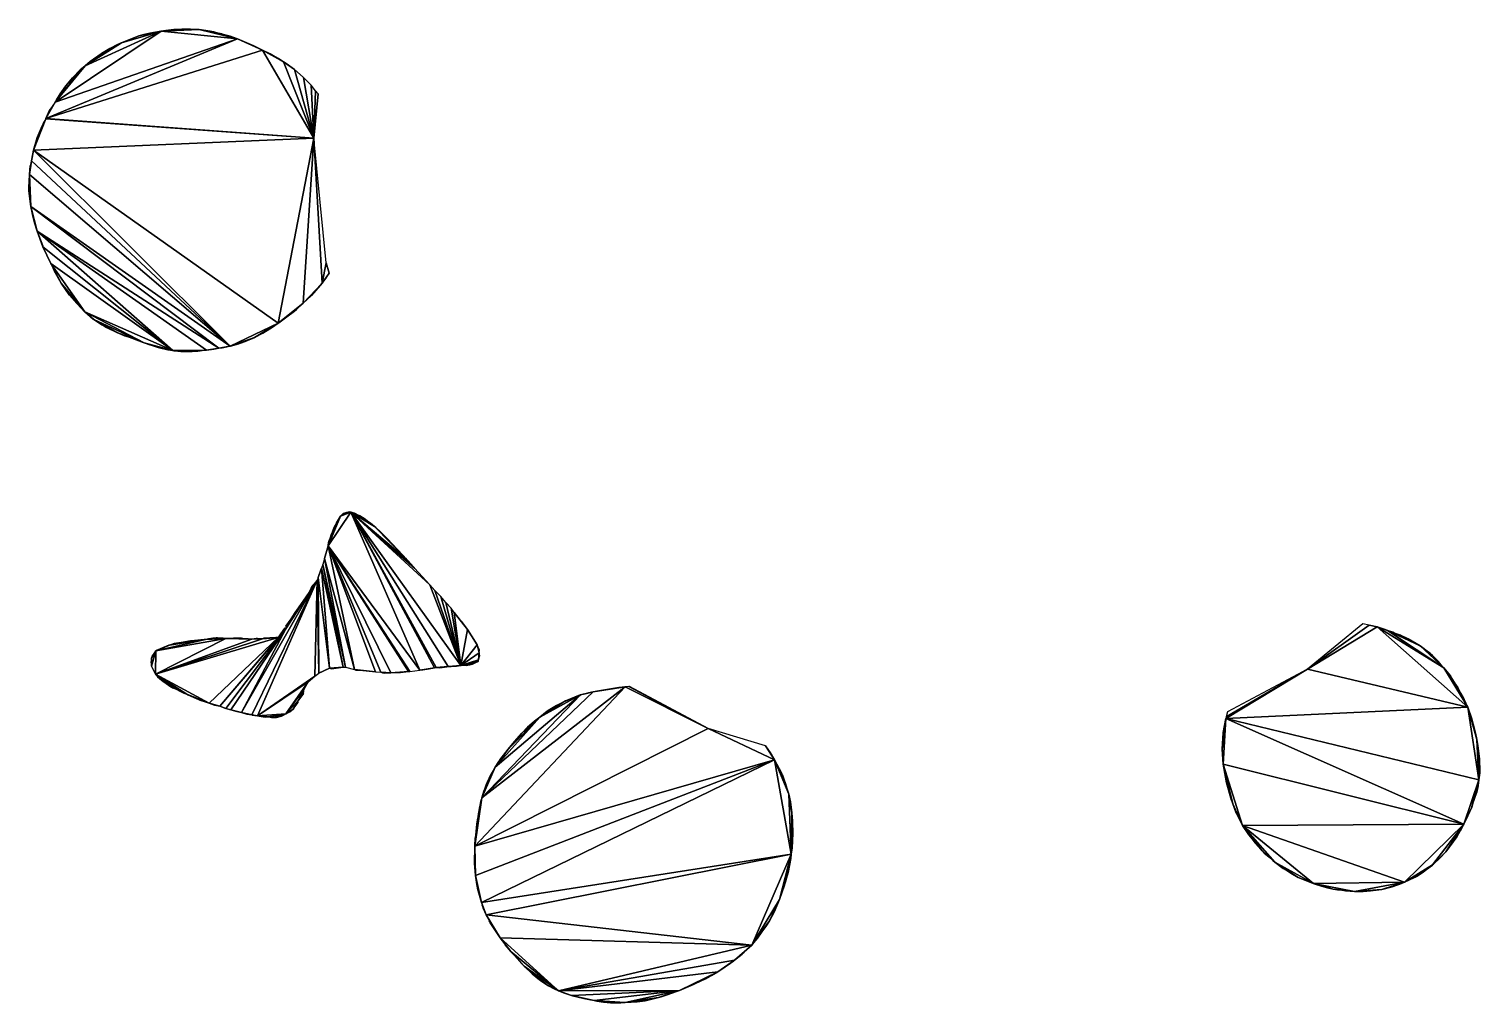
# Model space of a CAD drawing. Extents: x -90 to 51, y -84 to 83.
# Drawn here: x -89.7 to 51.2, y -83.9 to 10.6 of the extents above; entities that cross this region are included whole.
import ezdxf

# ---------------------------------------------------------------- set-up
doc = ezdxf.new("R2010")
doc.units = 0

msp = doc.modelspace()

# ---------------------------------------------------------------- linework, layer by layer
for points in [[(-76.83, 10.37, 114), (-84.19, 7.02, 114), (-87.13, 3.51, 114)], [(-69.41, 9.65, 114), (-76.83, 10.37, 114), (-87.13, 3.51, 114)], [(-76.83, 10.37, 114), (-80.69, 9.25, 114), (-84.19, 7.02, 114)], [(-76.83, 10.37, 114), (-79.01, 9.92, 114), (-80.69, 9.25, 114)], [(-79.01, 9.92, 114), (-79.49, 9.75, 114), (-80.69, 9.25, 114)], [(-79.01, 9.92, 114), (-79.48, 9.75, 114), (-79.49, 9.75, 114)], [(-76.83, 10.37, 114), (-77.94, 10.18, 114), (-79.01, 9.92, 114)], [(-77.94, 10.18, 114), (-78.51, 10.05, 114), (-79.01, 9.92, 114)], [(-76.83, 10.37, 114), (-77.67, 10.24, 114), (-77.94, 10.18, 114)], [(-74.78, 10.58, 114), (-75.6, 10.54, 114), (-76.83, 10.37, 114)], [(-73.14, 10.54, 114), (-74.78, 10.58, 114), (-76.83, 10.37, 114)], [(-75.6, 10.54, 114), (-76.38, 10.45, 114), (-76.83, 10.37, 114)], [(-69.41, 9.65, 114), (-73.14, 10.54, 114), (-76.83, 10.37, 114)], [(-74.78, 10.58, 114), (-74.82, 10.58, 114), (-75.6, 10.54, 114)], [(-73.97, 10.59, 114), (-74.04, 10.59, 114), (-74.78, 10.58, 114)], [(-73.14, 10.54, 114), (-73.97, 10.59, 114), (-74.78, 10.58, 114)], [(-73.14, 10.54, 114), (-73.22, 10.54, 114), (-73.97, 10.59, 114)], [(-72.07, 10.37, 114), (-72.48, 10.45, 114), (-73.14, 10.54, 114)], [(-71.29, 10.2, 114), (-72.07, 10.37, 114), (-73.14, 10.54, 114)], [(-69.41, 9.65, 114), (-71.29, 10.2, 114), (-73.14, 10.54, 114)], [(-71.29, 10.2, 114), (-71.7, 10.31, 114), (-72.07, 10.37, 114)], [(-70.89, 10.11, 114), (-70.92, 10.12, 114), (-71.29, 10.2, 114)], [(-69.41, 9.65, 114), (-70.89, 10.11, 114), (-71.29, 10.2, 114)], [(-69.41, 9.65, 114), (-70.14, 9.91, 114), (-70.89, 10.11, 114)], [(-88.03, 1.9, 114), (-66.98, 8.53, 114), (-69.41, 9.65, 114)], [(-87.13, 3.51, 114), (-88.03, 1.9, 114), (-69.41, 9.65, 114)], [(-88.03, 1.9, 114), (-62, 0, 114), (-66.98, 8.53, 114)], [(-80.69, 9.25, 114), (-82.64, 8.19, 114), (-84.19, 7.02, 114)], [(-80.69, 9.25, 114), (-81.81, 8.69, 114), (-82.64, 8.19, 114)], [(-81.81, 8.69, 114), (-82.61, 8.21, 114), (-82.64, 8.19, 114)], [(-80.69, 9.25, 114), (-81, 9.12, 114), (-81.81, 8.69, 114)], [(-79.49, 9.75, 114), (-80.28, 9.43, 114), (-80.69, 9.25, 114)], [(-68.95, 9.44, 114), (-69.34, 9.62, 114), (-69.41, 9.65, 114)], [(-66.98, 8.53, 114), (-68.95, 9.44, 114), (-69.41, 9.65, 114)], [(-66.98, 8.53, 114), (-67.83, 8.96, 114), (-68.95, 9.44, 114)], [(-66.98, 8.53, 114), (-67.02, 8.55, 114), (-67.83, 8.96, 114)], [(-64.96, 7.41, 114), (-66.25, 8.18, 114), (-66.98, 8.53, 114)], [(-62, 0, 114), (-64.96, 7.41, 114), (-66.98, 8.53, 114)], [(-82.64, 8.19, 114), (-83.71, 7.43, 114), (-84.19, 7.02, 114)], [(-83.71, 7.43, 114), (-83.75, 7.4, 114), (-84.19, 7.02, 114)], [(-82.64, 8.19, 114), (-82.66, 8.18, 114), (-83.71, 7.43, 114)], [(-64.96, 7.41, 114), (-65.45, 7.72, 114), (-66.25, 8.18, 114)], [(-63.87, 6.65, 114), (-64.7, 7.24, 114), (-64.96, 7.41, 114)], [(-62, 0, 114), (-63.87, 6.65, 114), (-64.96, 7.41, 114)], [(-84.19, 7.02, 114), (-86.99, 3.73, 114), (-87.13, 3.51, 114)], [(-84.19, 7.02, 114), (-86.09, 5.07, 114), (-86.99, 3.73, 114)], [(-84.19, 7.02, 114), (-85.44, 5.85, 114), (-86.09, 5.07, 114)], [(-85.44, 5.85, 114), (-86.05, 5.11, 114), (-86.09, 5.07, 114)], [(-84.19, 7.02, 114), (-84.68, 6.63, 114), (-85.44, 5.85, 114)], [(-63, 5.88, 114), (-63.04, 5.92, 114), (-63.87, 6.65, 114)], [(-62, 0, 114), (-63, 5.88, 114), (-63.87, 6.65, 114)], [(-62, 0, 114), (-62.28, 5.13, 114), (-63, 5.88, 114)], [(-86.09, 5.07, 114), (-86.63, 4.32, 114), (-86.99, 3.73, 114)], [(-86.63, 4.32, 114), (-86.65, 4.29, 114), (-86.99, 3.73, 114)], [(-86.09, 5.07, 114), (-86.44, 4.58, 114), (-86.63, 4.32, 114)], [(-62, 0, 114), (-61.86, 4.61, 114), (-62.28, 5.13, 114)], [(-62, 0, 114), (-61.59, 4.32, 114), (-61.86, 4.61, 114)], [(-62, 0, 114), (-61.58, 4.3, 114), (-61.59, 4.32, 114)], [(-87.13, 3.51, 114), (-87.58, 2.84, 114), (-88.03, 1.9, 114)], [(-87.58, 2.84, 114), (-87.62, 2.77, 114), (-88.03, 1.9, 114)], [(-88.04, 1.89, 114), (-88.17, 1.63, 114), (-89.22, -1.17, 114)], [(-88.04, 1.89, 114), (-89.22, -1.17, 114), (-62, 0, 114)], [(-88.17, 1.63, 114), (-88.86, 0.05, 114), (-89.22, -1.17, 114)], [(-88.17, 1.63, 114), (-88.39, 1.2, 114), (-88.86, 0.05, 114)], [(-88.03, 1.9, 114), (-88.04, 1.89, 114), (-62, 0, 114)], [(-87.62, 2.77, 114), (-87.65, 2.73, 114), (-88.03, 1.9, 114)], [(-87.65, 2.73, 114), (-87.89, 2.21, 114), (-88.03, 1.9, 114)], [(-88.86, 0.05, 114), (-88.88, -0.02, 114), (-89.22, -1.17, 114)], [(-89.22, -1.17, 114), (-65.48, -17.97, 114), (-62, 0, 114)], [(-88.86, 0.05, 114), (-88.87, 0.02, 114), (-88.88, -0.02, 114)], [(-88.39, 1.2, 114), (-88.4, 1.17, 114), (-88.86, 0.05, 114)], [(-65.48, -17.97, 114), (-63.03, -16.01, 114), (-62, 0, 114)], [(-63.03, -16.01, 114), (-61.19, -14.06, 114), (-62, 0, 114)], [(-61.19, -14.06, 114), (-60.81, -12.1, 114), (-62, 0, 114)], [(-89.22, -1.17, 114), (-89.23, -1.21, 114), (-89.43, -2.2, 114)], [(-89.22, -1.17, 114), (-89.43, -2.2, 114), (-70.14, -20.19, 114)], [(-89.23, -1.21, 114), (-89.39, -1.95, 114), (-89.43, -2.2, 114)], [(-88.88, -0.02, 114), (-89.21, -1.14, 114), (-89.22, -1.17, 114)], [(-89.22, -1.17, 114), (-70.14, -20.19, 114), (-65.48, -17.97, 114)], [(-89.43, -2.2, 114), (-89.53, -2.7, 114), (-89.62, -3.54, 114)], [(-89.43, -2.2, 114), (-89.62, -3.54, 114), (-70.14, -20.19, 114)], [(-89.53, -2.7, 114), (-89.58, -3.18, 114), (-89.62, -3.54, 114)], [(-89.62, -3.54, 114), (-89.64, -3.87, 114), (-89.66, -5.06, 114)], [(-89.62, -3.54, 114), (-89.66, -5.06, 114), (-89.49, -6.62, 114)], [(-89.64, -3.87, 114), (-89.66, -4.3, 114), (-89.66, -5.06, 114)], [(-89.58, -3.18, 114), (-89.62, -3.52, 114), (-89.62, -3.54, 114)], [(-89.62, -3.54, 114), (-89.49, -6.62, 114), (-70.14, -20.19, 114)], [(-89.66, -5.06, 114), (-89.66, -5.07, 114), (-89.66, -5.11, 114)], [(-89.66, -5.06, 114), (-89.66, -5.11, 114), (-89.49, -6.62, 114)], [(-89.66, -5.11, 114), (-89.58, -5.86, 114), (-89.49, -6.62, 114)], [(-89.58, -5.86, 114), (-89.5, -6.6, 114), (-89.49, -6.62, 114)], [(-89.49, -6.62, 114), (-89.49, -6.64, 114), (-89.33, -7.42, 114)], [(-89.49, -6.62, 114), (-89.33, -7.42, 114), (-88.86, -9.01, 114)], [(-89.49, -6.62, 114), (-88.86, -9.01, 114), (-71.22, -20.38, 114)], [(-89.49, -6.62, 114), (-71.22, -20.38, 114), (-70.14, -20.19, 114)], [(-89.49, -6.64, 114), (-89.49, -6.66, 114), (-89.33, -7.42, 114)], [(-89.33, -7.42, 114), (-89.15, -8.18, 114), (-89.14, -8.2, 114)], [(-89.33, -7.42, 114), (-89.14, -8.2, 114), (-88.86, -9.01, 114)], [(-89.14, -8.2, 114), (-89.13, -8.23, 114), (-88.86, -9.01, 114)], [(-89.13, -8.23, 114), (-88.88, -8.98, 114), (-88.86, -9.01, 114)], [(-88.86, -9.01, 114), (-88.33, -10.45, 114), (-88.3, -10.54, 114)], [(-88.86, -9.01, 114), (-88.3, -10.54, 114), (-75.68, -20.62, 114)], [(-88.86, -9.01, 114), (-75.68, -20.62, 114), (-72.44, -20.56, 114)], [(-88.86, -9.01, 114), (-72.44, -20.56, 114), (-71.22, -20.38, 114)], [(-88.33, -10.45, 114), (-88.31, -10.5, 114), (-88.3, -10.54, 114)], [(-88.3, -10.54, 114), (-88.29, -10.56, 114), (-88.27, -10.6, 114)], [(-88.3, -10.54, 114), (-88.27, -10.6, 114), (-87.55, -12.17, 114)], [(-88.3, -10.54, 114), (-87.55, -12.17, 114), (-75.68, -20.62, 114)], [(-88.27, -10.6, 114), (-87.61, -12.04, 114), (-87.55, -12.17, 114)], [(-87.61, -12.04, 114), (-87.57, -12.14, 114), (-87.55, -12.17, 114)], [(-87.55, -12.17, 114), (-87.31, -12.65, 114), (-86.52, -14.07, 114)], [(-87.55, -12.17, 114), (-86.52, -14.07, 114), (-84.24, -16.87, 114)], [(-87.55, -12.17, 114), (-84.24, -16.87, 114), (-75.68, -20.62, 114)], [(-87.31, -12.65, 114), (-87.2, -12.88, 114), (-86.52, -14.07, 114)], [(-61.19, -14.06, 114), (-60.53, -13.11, 114), (-60.81, -12.1, 114)], [(-60.53, -13.11, 114), (-60.51, -13.08, 114), (-60.81, -12.1, 114)], [(-87.2, -12.88, 114), (-86.72, -13.73, 114), (-86.52, -14.07, 114)], [(-86.52, -14.07, 114), (-86.3, -14.44, 114), (-85.76, -15.19, 114)], [(-86.52, -14.07, 114), (-85.76, -15.19, 114), (-85.73, -15.24, 114)], [(-86.52, -14.07, 114), (-85.73, -15.24, 114), (-84.24, -16.87, 114)], [(-63.03, -16.01, 114), (-62.22, -15.26, 114), (-61.19, -14.06, 114)], [(-62.22, -15.26, 114), (-61.48, -14.46, 114), (-61.19, -14.06, 114)], [(-61.19, -14.06, 114), (-60.82, -13.58, 114), (-60.53, -13.11, 114)], [(-85.76, -15.19, 114), (-85.74, -15.22, 114), (-85.73, -15.24, 114)], [(-85.73, -15.24, 114), (-85.02, -16.04, 114), (-84.99, -16.08, 114)], [(-85.73, -15.24, 114), (-84.99, -16.08, 114), (-84.24, -16.87, 114)], [(-63.03, -16.01, 114), (-62.25, -15.3, 114), (-62.22, -15.26, 114)], [(-84.99, -16.08, 114), (-84.27, -16.84, 114), (-84.24, -16.87, 114)], [(-84.24, -16.87, 114), (-83.42, -17.56, 114), (-83.41, -17.58, 114)], [(-84.24, -16.87, 114), (-83.41, -17.58, 114), (-83.37, -17.6, 114)], [(-84.24, -16.87, 114), (-83.37, -17.6, 114), (-78.49, -19.85, 114)], [(-84.24, -16.87, 114), (-78.49, -19.85, 114), (-75.68, -20.62, 114)], [(-65.48, -17.97, 114), (-64.64, -17.35, 114), (-63.03, -16.01, 114)], [(-64.64, -17.35, 114), (-63.7, -16.62, 114), (-63.03, -16.01, 114)], [(-64.64, -17.35, 114), (-63.89, -16.78, 114), (-63.7, -16.62, 114)], [(-63.7, -16.62, 114), (-63.06, -16.04, 114), (-63.03, -16.01, 114)], [(-83.41, -17.58, 114), (-83.37, -17.6, 114), (-83.37, -17.6, 114)], [(-83.37, -17.6, 114), (-82.59, -18.1, 114), (-82.13, -18.36, 114)], [(-83.37, -17.6, 114), (-82.13, -18.36, 114), (-81.04, -18.9, 114)], [(-83.37, -17.6, 114), (-81.04, -18.9, 114), (-78.49, -19.85, 114)], [(-70.14, -20.19, 114), (-67.76, -19.35, 114), (-65.48, -17.97, 114)], [(-67.76, -19.35, 114), (-66.97, -18.91, 114), (-65.48, -17.97, 114)], [(-66.97, -18.91, 114), (-66.13, -18.41, 114), (-65.48, -17.97, 114)], [(-65.48, -17.97, 114), (-65.42, -17.92, 114), (-64.64, -17.35, 114)], [(-65.48, -17.97, 114), (-65.45, -17.95, 114), (-65.42, -17.92, 114)], [(-65.42, -17.92, 114), (-64.68, -17.38, 114), (-64.64, -17.35, 114)], [(-82.13, -18.36, 114), (-81.13, -18.85, 114), (-81.13, -18.86, 114)], [(-82.13, -18.36, 114), (-81.13, -18.86, 114), (-81.04, -18.9, 114)], [(-81.13, -18.86, 114), (-81.08, -18.88, 114), (-81.04, -18.9, 114)], [(-81.08, -18.88, 114), (-81.07, -18.88, 114), (-81.06, -18.89, 114)], [(-81.08, -18.88, 114), (-81.06, -18.89, 114), (-81.04, -18.9, 114)], [(-81.04, -18.9, 114), (-80.38, -19.18, 114), (-79.81, -19.36, 114)], [(-81.04, -18.9, 114), (-79.81, -19.36, 114), (-78.57, -19.82, 114)], [(-81.04, -18.9, 114), (-78.57, -19.82, 114), (-78.53, -19.83, 114)], [(-81.04, -18.9, 114), (-78.53, -19.83, 114), (-78.49, -19.85, 114)], [(-70.14, -20.19, 114), (-68.54, -19.68, 114), (-67.76, -19.35, 114)], [(-70.14, -20.19, 114), (-69.14, -19.89, 114), (-68.54, -19.68, 114)], [(-69.14, -19.89, 114), (-68.58, -19.69, 114), (-68.54, -19.68, 114)], [(-68.54, -19.68, 114), (-67.8, -19.37, 114), (-67.76, -19.35, 114)], [(-67.76, -19.35, 114), (-67.02, -18.94, 114), (-66.97, -18.91, 114)], [(-78.53, -19.83, 114), (-78.52, -19.84, 114), (-78.49, -19.85, 114)], [(-78.49, -19.85, 114), (-77.94, -20.05, 114), (-77.91, -20.07, 114)], [(-78.49, -19.85, 114), (-77.91, -20.07, 114), (-77.13, -20.3, 114)], [(-78.49, -19.85, 114), (-77.13, -20.3, 114), (-75.68, -20.62, 114)], [(-77.91, -20.07, 114), (-77.42, -20.21, 114), (-77.16, -20.29, 114)], [(-77.91, -20.07, 114), (-77.16, -20.29, 114), (-77.13, -20.3, 114)], [(-77.13, -20.3, 114), (-76.38, -20.49, 114), (-76.17, -20.53, 114)], [(-77.13, -20.3, 114), (-76.17, -20.53, 114), (-75.68, -20.62, 114)], [(-75.68, -20.62, 114), (-72.61, -20.59, 114), (-72.44, -20.56, 114)], [(-75.68, -20.62, 114), (-73.4, -20.67, 114), (-72.61, -20.59, 114)], [(-75.68, -20.62, 114), (-75.6, -20.64, 114), (-75.2, -20.68, 114)], [(-75.68, -20.62, 114), (-75.2, -20.68, 114), (-74.82, -20.72, 114)], [(-75.68, -20.62, 114), (-74.82, -20.72, 114), (-73.94, -20.7, 114)], [(-75.68, -20.62, 114), (-73.94, -20.7, 114), (-73.4, -20.67, 114)], [(-75.2, -20.68, 114), (-74.91, -20.71, 114), (-74.82, -20.72, 114)], [(-74.82, -20.72, 114), (-73.99, -20.7, 114), (-73.97, -20.7, 114)], [(-74.82, -20.72, 114), (-73.97, -20.7, 114), (-73.94, -20.7, 114)], [(-73.94, -20.7, 114), (-73.82, -20.7, 114), (-73.4, -20.67, 114)], [(-73.4, -20.67, 114), (-73.26, -20.67, 114), (-72.61, -20.59, 114)], [(-72.44, -20.56, 114), (-71.7, -20.47, 114), (-71.22, -20.38, 114)], [(-71.22, -20.38, 114), (-70.17, -20.2, 114), (-70.14, -20.19, 114)], [(-71.22, -20.38, 114), (-70.92, -20.34, 114), (-70.17, -20.2, 114)], [(-70.14, -20.19, 114), (-69.28, -19.95, 114), (-69.14, -19.89, 114)], [(-70.14, -20.19, 114), (-70.1, -20.18, 114), (-69.28, -19.95, 114)], [(-58.4, -36.3, 114), (-59.41, -36.69, 114), (-60.62, -39.56, 114)], [(-58.4, -36.3, 114), (-60.62, -39.56, 114), (-51.72, -51.63, 114)], [(-58.4, -36.3, 114), (-58.79, -36.32, 114), (-59.41, -36.69, 114)], [(-58.79, -36.32, 114), (-59.16, -36.43, 114), (-59.41, -36.69, 114)], [(-58.4, -36.3, 114), (-58.59, -36.27, 114), (-58.79, -36.32, 114)], [(-57.57, -36.64, 114), (-58.07, -36.41, 114), (-58.4, -36.3, 114)], [(-57.53, -36.66, 114), (-57.57, -36.64, 114), (-58.4, -36.3, 114)], [(-56.11, -37.69, 114), (-57.53, -36.66, 114), (-58.4, -36.3, 114)], [(-53.01, -40.86, 114), (-56.11, -37.69, 114), (-58.4, -36.3, 114)], [(-58.4, -36.3, 114), (-51.72, -51.63, 114), (-50.28, -51.4, 114)], [(-58.4, -36.3, 114), (-50.28, -51.4, 114), (-50.14, -51.38, 114)], [(-52.22, -41.74, 114), (-53.01, -40.86, 114), (-58.4, -36.3, 114)], [(-50.76, -43.35, 114), (-52.22, -41.74, 114), (-58.4, -36.3, 114)], [(-58.4, -36.3, 114), (-50.14, -51.38, 114), (-48.98, -51.29, 114)], [(-58.4, -36.3, 114), (-48.98, -51.29, 114), (-47.74, -51.17, 114)], [(-50.76, -43.35, 114), (-58.4, -36.3, 114), (-47.74, -51.17, 114)], [(-59.41, -36.69, 114), (-59.79, -37.32, 114), (-60.62, -39.56, 114)], [(-59.79, -37.32, 114), (-60.31, -38.49, 114), (-60.62, -39.56, 114)], [(-59.79, -37.32, 114), (-60.07, -37.78, 114), (-60.31, -38.49, 114)], [(-59.41, -36.69, 114), (-59.57, -36.93, 114), (-59.79, -37.32, 114)], [(-57.53, -36.66, 114), (-57.55, -36.64, 114), (-57.57, -36.64, 114)], [(-56.75, -37.19, 114), (-57.02, -36.98, 114), (-57.53, -36.66, 114)], [(-56.11, -37.69, 114), (-56.75, -37.19, 114), (-57.53, -36.66, 114)], [(-56.11, -37.69, 114), (-56.5, -37.37, 114), (-56.75, -37.19, 114)], [(-55.55, -38.21, 114), (-55.98, -37.8, 114), (-56.11, -37.69, 114)], [(-54.94, -38.78, 114), (-55.55, -38.21, 114), (-56.11, -37.69, 114)], [(-53.01, -40.86, 114), (-54.94, -38.78, 114), (-56.11, -37.69, 114)], [(-60.31, -38.49, 114), (-60.53, -39.03, 114), (-60.62, -39.56, 114)], [(-60.53, -39.03, 114), (-60.58, -39.2, 114), (-60.62, -39.56, 114)], [(-60.58, -39.2, 114), (-60.61, -39.38, 114), (-60.62, -39.56, 114)], [(-54.94, -38.78, 114), (-55.46, -38.28, 114), (-55.55, -38.21, 114)], [(-53.37, -40.46, 114), (-54.88, -38.84, 114), (-54.94, -38.78, 114)], [(-53.01, -40.86, 114), (-53.37, -40.46, 114), (-54.94, -38.78, 114)], [(-60.97, -40.79, 114), (-61.14, -41.39, 114), (-58.94, -51.33, 114)], [(-60.62, -39.56, 114), (-60.81, -40.16, 114), (-60.97, -40.79, 114)], [(-60.62, -39.56, 114), (-60.97, -40.79, 114), (-58.07, -51.57, 114)], [(-60.97, -40.79, 114), (-58.94, -51.33, 114), (-58.07, -51.57, 114)], [(-60.62, -39.56, 114), (-58.07, -51.57, 114), (-56.03, -51.78, 114)], [(-60.62, -39.56, 114), (-56.03, -51.78, 114), (-55.49, -51.84, 114)], [(-60.62, -39.56, 114), (-55.49, -51.84, 114), (-54.52, -51.88, 114)], [(-60.62, -39.56, 114), (-54.52, -51.88, 114), (-52.82, -51.76, 114)], [(-60.62, -39.56, 114), (-52.82, -51.76, 114), (-52.67, -51.75, 114)], [(-60.62, -39.56, 114), (-52.67, -51.75, 114), (-51.72, -51.63, 114)], [(-61.26, -41.74, 114), (-61.28, -41.8, 114), (-61.6, -42.65, 114)], [(-61.26, -41.74, 114), (-61.6, -42.65, 114), (-60.47, -51.45, 114)], [(-61.28, -41.8, 114), (-61.36, -41.93, 114), (-61.6, -42.65, 114)], [(-61.14, -41.39, 114), (-61.26, -41.74, 114), (-59.17, -51.33, 114)], [(-61.26, -41.74, 114), (-60.47, -51.45, 114), (-59.17, -51.33, 114)], [(-61.14, -41.39, 114), (-59.17, -51.33, 114), (-58.94, -51.33, 114)], [(-52.57, -41.33, 114), (-52.85, -41.03, 114), (-53.01, -40.86, 114)], [(-52.36, -41.58, 114), (-52.57, -41.33, 114), (-53.01, -40.86, 114)], [(-52.22, -41.74, 114), (-52.36, -41.58, 114), (-53.01, -40.86, 114)], [(-50.76, -43.35, 114), (-51.81, -42.18, 114), (-52.22, -41.74, 114)], [(-61.72, -42.96, 114), (-64.74, -47.62, 114), (-69.03, -55.74, 114)], [(-61.72, -42.96, 114), (-69.03, -55.74, 114), (-68.02, -55.98, 114)], [(-61.72, -42.96, 114), (-68.02, -55.98, 114), (-67.46, -56.08, 114)], [(-61.69, -42.9, 114), (-61.72, -42.96, 114), (-67.46, -56.08, 114)], [(-61.69, -42.9, 114), (-67.46, -56.08, 114), (-61.9, -52.21, 114)], [(-61.72, -42.96, 114), (-62.47, -44.11, 114), (-64.74, -47.62, 114)], [(-61.72, -42.96, 114), (-62.15, -43.42, 114), (-62.47, -44.11, 114)], [(-62.15, -43.42, 114), (-62.18, -43.48, 114), (-62.47, -44.11, 114)], [(-62.18, -43.48, 114), (-62.24, -43.56, 114), (-62.47, -44.11, 114)], [(-61.69, -42.9, 114), (-61.9, -52.21, 114), (-61.53, -51.92, 114)], [(-61.6, -42.65, 114), (-61.69, -42.9, 114), (-61.53, -51.92, 114)], [(-61.6, -42.65, 114), (-61.53, -51.92, 114), (-60.47, -51.45, 114)], [(-50.25, -43.9, 114), (-50.75, -43.36, 114), (-50.76, -43.35, 114)], [(-50.25, -43.9, 114), (-50.76, -43.35, 114), (-47.74, -51.17, 114)], [(-62.47, -44.11, 114), (-63.28, -45.26, 114), (-64.74, -47.62, 114)], [(-62.47, -44.11, 114), (-63.24, -45.2, 114), (-63.28, -45.26, 114)], [(-49.68, -44.48, 114), (-49.71, -44.44, 114), (-50.25, -43.9, 114)], [(-49.68, -44.48, 114), (-50.25, -43.9, 114), (-47.74, -51.17, 114)], [(-49.2, -45.07, 114), (-49.68, -44.48, 114), (-47.74, -51.17, 114)], [(-48.68, -45.62, 114), (-48.76, -45.53, 114), (-49.2, -45.07, 114)], [(-48.68, -45.62, 114), (-49.2, -45.07, 114), (-47.74, -51.17, 114)], [(-63.28, -45.26, 114), (-64.21, -46.65, 114), (-64.74, -47.62, 114)], [(-63.28, -45.26, 114), (-63.81, -46.03, 114), (-64.21, -46.65, 114)], [(-63.81, -46.03, 114), (-63.81, -46.03, 114), (-64.21, -46.65, 114)], [(-63.28, -45.26, 114), (-63.29, -45.27, 114), (-63.81, -46.03, 114)], [(-63.24, -45.2, 114), (-63.27, -45.25, 114), (-63.28, -45.26, 114)], [(-63.27, -45.25, 114), (-63.28, -45.25, 114), (-63.28, -45.26, 114)], [(-48.38, -46.03, 114), (-48.68, -45.62, 114), (-47.74, -51.17, 114)], [(-47.09, -47.67, 114), (-48.14, -46.34, 114), (-48.38, -46.03, 114)], [(-47.74, -51.17, 114), (-47.09, -47.67, 114), (-48.38, -46.03, 114)], [(-47.09, -47.67, 114), (-47.67, -46.9, 114), (-48.14, -46.34, 114)], [(-64.74, -47.62, 114), (-65.47, -48.45, 114), (-71.12, -55.14, 114)], [(-64.74, -47.62, 114), (-71.12, -55.14, 114), (-70.54, -55.34, 114)], [(-64.74, -47.62, 114), (-70.54, -55.34, 114), (-70.07, -55.49, 114)], [(-64.74, -47.62, 114), (-70.07, -55.49, 114), (-69.03, -55.74, 114)], [(-64.74, -47.62, 114), (-65.37, -48.31, 114), (-65.47, -48.45, 114)], [(-64.74, -47.62, 114), (-65.23, -48.12, 114), (-65.37, -48.31, 114)], [(-64.74, -47.62, 114), (-64.85, -47.57, 114), (-65.23, -48.12, 114)], [(-64.21, -46.65, 114), (-64.72, -47.37, 114), (-64.74, -47.62, 114)], [(-64.21, -46.65, 114), (-64.65, -47.23, 114), (-64.72, -47.37, 114)], [(-47.74, -51.17, 114), (-46.14, -49.16, 114), (-47.09, -47.67, 114)], [(-47.09, -47.67, 114), (-47.15, -47.58, 114), (-47.67, -46.9, 114)], [(-46.48, -48.64, 114), (-46.79, -48.12, 114), (-47.09, -47.67, 114)], [(-46.14, -49.16, 114), (-46.48, -48.64, 114), (-47.09, -47.67, 114)], [(40.44, -47.28, 114), (39.82, -47.14, 114), (34.45, -51.55, 114)], [(41.22, -47.43, 114), (40.44, -47.28, 114), (34.45, -51.55, 114)], [(50.03, -55.23, 114), (41.22, -47.43, 114), (34.45, -51.55, 114)], [(41.22, -47.43, 114), (41.16, -47.42, 114), (40.44, -47.28, 114)], [(41.22, -47.43, 114), (41.19, -47.42, 114), (41.16, -47.42, 114)], [(42.24, -47.77, 114), (41.32, -47.46, 114), (41.22, -47.43, 114)], [(47.7, -51.41, 114), (42.24, -47.77, 114), (41.22, -47.43, 114)], [(50.03, -55.23, 114), (47.7, -51.41, 114), (41.22, -47.43, 114)], [(42.24, -47.77, 114), (42.01, -47.67, 114), (41.32, -47.46, 114)], [(42.92, -48.03, 114), (42.74, -47.95, 114), (42.24, -47.77, 114)], [(45.4, -49.27, 114), (42.92, -48.03, 114), (42.24, -47.77, 114)], [(47.7, -51.41, 114), (45.4, -49.27, 114), (42.24, -47.77, 114)], [(-65.47, -48.45, 114), (-67, -48.59, 114), (-77.37, -52.01, 114)], [(-65.47, -48.45, 114), (-77.37, -52.01, 114), (-72.16, -54.83, 114)], [(-70.54, -48.57, 114), (-77.35, -49.75, 114), (-77.37, -52.01, 114)], [(-68.01, -48.61, 114), (-70.54, -48.57, 114), (-77.37, -52.01, 114)], [(-67, -48.59, 114), (-68.01, -48.61, 114), (-77.37, -52.01, 114)], [(-70.54, -48.57, 114), (-72.52, -48.65, 114), (-77.35, -49.75, 114)], [(-72.52, -48.65, 114), (-76.03, -49.2, 114), (-77.35, -49.75, 114)], [(-76.03, -49.2, 114), (-77.32, -49.71, 114), (-77.35, -49.75, 114)], [(-76.03, -49.2, 114), (-76.09, -49.22, 114), (-77.32, -49.71, 114)], [(-72.52, -48.65, 114), (-74.88, -48.95, 114), (-76.03, -49.2, 114)], [(-74.88, -48.95, 114), (-75.92, -49.16, 114), (-76.03, -49.2, 114)], [(-74.88, -48.95, 114), (-75.56, -49.05, 114), (-75.92, -49.16, 114)], [(-74.88, -48.95, 114), (-75.29, -49, 114), (-75.56, -49.05, 114)], [(-72.52, -48.65, 114), (-73.59, -48.76, 114), (-74.88, -48.95, 114)], [(-73.59, -48.76, 114), (-74.16, -48.81, 114), (-74.88, -48.95, 114)], [(-73.59, -48.76, 114), (-73.97, -48.78, 114), (-74.16, -48.81, 114)], [(-72.52, -48.65, 114), (-72.64, -48.65, 114), (-73.59, -48.76, 114)], [(-71.37, -48.5, 114), (-71.8, -48.52, 114), (-72.52, -48.65, 114)], [(-70.54, -48.57, 114), (-71.37, -48.5, 114), (-72.52, -48.65, 114)], [(-71.8, -48.52, 114), (-72.24, -48.59, 114), (-72.52, -48.65, 114)], [(-65.47, -48.45, 114), (-72.16, -54.83, 114), (-71.12, -55.14, 114)], [(-71.37, -48.5, 114), (-71.5, -48.5, 114), (-71.8, -48.52, 114)], [(-70.54, -48.57, 114), (-70.8, -48.54, 114), (-71.37, -48.5, 114)], [(-69.77, -48.52, 114), (-69.8, -48.52, 114), (-70.54, -48.57, 114)], [(-68.75, -48.58, 114), (-69.77, -48.52, 114), (-70.54, -48.57, 114)], [(-68.01, -48.61, 114), (-68.75, -48.58, 114), (-70.54, -48.57, 114)], [(-68.75, -48.58, 114), (-69.03, -48.54, 114), (-69.77, -48.52, 114)], [(-68.01, -48.61, 114), (-68.38, -48.58, 114), (-68.75, -48.58, 114)], [(-67, -48.59, 114), (-67.6, -48.57, 114), (-68.01, -48.61, 114)], [(-67, -48.59, 114), (-67.46, -48.56, 114), (-67.6, -48.57, 114)], [(-65.47, -48.45, 114), (-66.85, -48.54, 114), (-67, -48.59, 114)], [(-65.47, -48.45, 114), (-65.71, -48.46, 114), (-66.85, -48.54, 114)], [(-47.74, -51.17, 114), (-45.94, -49.95, 114), (-46.14, -49.16, 114)], [(-46.14, -49.16, 114), (-46.25, -48.97, 114), (-46.48, -48.64, 114)], [(-45.94, -49.95, 114), (-45.93, -49.68, 114), (-46.14, -49.16, 114)], [(44.22, -48.6, 114), (43.48, -48.25, 114), (42.92, -48.03, 114)], [(45.4, -49.27, 114), (44.22, -48.6, 114), (42.92, -48.03, 114)], [(44.22, -48.6, 114), (43.7, -48.35, 114), (43.48, -48.25, 114)], [(45.34, -49.23, 114), (45.26, -49.18, 114), (44.22, -48.6, 114)], [(45.4, -49.27, 114), (45.34, -49.23, 114), (44.22, -48.6, 114)], [(45.4, -49.27, 114), (45.37, -49.25, 114), (45.34, -49.23, 114)], [(46.08, -49.78, 114), (45.66, -49.45, 114), (45.4, -49.27, 114)], [(46.61, -50.21, 114), (46.08, -49.78, 114), (45.4, -49.27, 114)], [(47.7, -51.41, 114), (46.61, -50.21, 114), (45.4, -49.27, 114)], [(-77.78, -50.47, 114), (-77.84, -50.84, 114), (-77.76, -51.26, 114)], [(-77.35, -49.75, 114), (-77.73, -50.28, 114), (-77.78, -50.47, 114)], [(-77.35, -49.75, 114), (-77.78, -50.47, 114), (-77.76, -51.26, 114)], [(-77.35, -49.75, 114), (-77.76, -51.26, 114), (-77.37, -52.01, 114)], [(-47.74, -51.17, 114), (-46.01, -50.64, 114), (-45.94, -49.95, 114)], [(-47.74, -51.17, 114), (-46.02, -50.73, 114), (-46.01, -50.64, 114)], [(-46.01, -50.64, 114), (-45.9, -50.21, 114), (-45.94, -49.95, 114)], [(46.61, -50.21, 114), (46.36, -49.99, 114), (46.08, -49.78, 114)], [(47.68, -51.39, 114), (47.19, -50.78, 114), (46.61, -50.21, 114)], [(47.7, -51.41, 114), (47.68, -51.39, 114), (46.61, -50.21, 114)], [(-77.76, -51.26, 114), (-77.65, -51.51, 114), (-77.52, -51.77, 114)], [(-77.76, -51.26, 114), (-77.52, -51.77, 114), (-77.37, -52.01, 114)], [(-77.37, -52.01, 114), (-77.19, -52.29, 114), (-76.81, -52.59, 114)], [(-77.37, -52.01, 114), (-76.81, -52.59, 114), (-76.55, -52.81, 114)], [(-77.37, -52.01, 114), (-76.55, -52.81, 114), (-76.33, -52.93, 114)], [(-77.37, -52.01, 114), (-76.33, -52.93, 114), (-75.83, -53.28, 114)], [(-77.37, -52.01, 114), (-75.83, -53.28, 114), (-75.42, -53.46, 114)], [(-77.37, -52.01, 114), (-75.42, -53.46, 114), (-74.35, -53.96, 114)], [(-77.37, -52.01, 114), (-74.35, -53.96, 114), (-72.16, -54.83, 114)], [(-61.53, -51.92, 114), (-61.17, -51.77, 114), (-60.47, -51.45, 114)], [(-60.47, -51.45, 114), (-60.3, -51.49, 114), (-59.17, -51.33, 114)], [(-58.07, -51.57, 114), (-57.92, -51.63, 114), (-57.55, -51.63, 114)], [(-58.07, -51.57, 114), (-57.55, -51.63, 114), (-56.03, -51.78, 114)], [(-55.49, -51.84, 114), (-55.35, -51.89, 114), (-55.13, -51.91, 114)], [(-55.49, -51.84, 114), (-55.13, -51.91, 114), (-54.52, -51.88, 114)], [(-54.52, -51.88, 114), (-53.58, -51.87, 114), (-52.82, -51.76, 114)], [(-52.82, -51.76, 114), (-52.73, -51.76, 114), (-52.67, -51.75, 114)], [(-52.82, -51.76, 114), (-52.76, -51.76, 114), (-52.73, -51.76, 114)], [(-51.72, -51.63, 114), (-50.82, -51.5, 114), (-50.28, -51.4, 114)], [(-51.72, -51.63, 114), (-51.43, -51.6, 114), (-50.82, -51.5, 114)], [(-50.14, -51.38, 114), (-49.11, -51.32, 114), (-48.98, -51.29, 114)], [(-50.14, -51.38, 114), (-49.76, -51.39, 114), (-49.11, -51.32, 114)], [(-48.98, -51.29, 114), (-48.23, -51.26, 114), (-47.74, -51.17, 114)], [(-48.98, -51.29, 114), (-48.67, -51.28, 114), (-48.23, -51.26, 114)], [(-48.23, -51.26, 114), (-48.15, -51.26, 114), (-47.74, -51.17, 114)], [(-47.74, -51.17, 114), (-46.16, -50.82, 114), (-46.02, -50.73, 114)], [(-47.74, -51.17, 114), (-46.59, -51.05, 114), (-46.16, -50.82, 114)], [(-47.74, -51.17, 114), (-47.63, -51.16, 114), (-46.59, -51.05, 114)], [(-47.63, -51.16, 114), (-46.85, -51.13, 114), (-46.59, -51.05, 114)], [(-47.63, -51.16, 114), (-47.21, -51.19, 114), (-46.85, -51.13, 114)], [(-46.16, -50.82, 114), (-46.06, -50.79, 114), (-46.02, -50.73, 114)], [(34.45, -51.55, 114), (26.56, -56.16, 114), (26.53, -56.31, 114)], [(50.03, -55.23, 114), (34.45, -51.55, 114), (26.53, -56.31, 114)], [(34.45, -51.55, 114), (26.7, -55.69, 114), (26.56, -56.16, 114)], [(48.33, -52.17, 114), (48.22, -52.03, 114), (47.7, -51.41, 114)], [(49.07, -53.3, 114), (48.33, -52.17, 114), (47.7, -51.41, 114)], [(49.42, -53.98, 114), (49.07, -53.3, 114), (47.7, -51.41, 114)], [(50.03, -55.23, 114), (49.42, -53.98, 114), (47.7, -51.41, 114)], [(-76.33, -52.93, 114), (-75.98, -53.18, 114), (-75.83, -53.28, 114)], [(-75.83, -53.28, 114), (-75.73, -53.34, 114), (-75.42, -53.46, 114)], [(-75.42, -53.46, 114), (-74.89, -53.75, 114), (-74.77, -53.8, 114)], [(-75.42, -53.46, 114), (-74.77, -53.8, 114), (-74.35, -53.96, 114)], [(-67.46, -56.08, 114), (-62.55, -52.77, 114), (-61.9, -52.21, 114)], [(-67.46, -56.08, 114), (-64.74, -55.86, 114), (-62.55, -52.77, 114)], [(-64.74, -55.86, 114), (-62.96, -53.46, 114), (-62.55, -52.77, 114)], [(-64.74, -55.86, 114), (-63.56, -54.63, 114), (-62.96, -53.46, 114)], [(-63.56, -54.63, 114), (-63.01, -53.89, 114), (-62.96, -53.46, 114)], [(-62.96, -53.46, 114), (-62.72, -53.08, 114), (-62.55, -52.77, 114)], [(-46.37, -68.71, 114), (-23.73, -57.28, 114), (-31.79, -53.25, 114)], [(-45.7, -64.02, 114), (-46.37, -68.71, 114), (-31.79, -53.25, 114)], [(-45.7, -64.02, 114), (-31.79, -53.25, 114), (-34.89, -53.74, 114)], [(-31.79, -53.25, 114), (-34.54, -53.66, 114), (-34.89, -53.74, 114)], [(-31.79, -53.25, 114), (-32.39, -53.3, 114), (-34.54, -53.66, 114)], [(-23.73, -57.28, 114), (-31.41, -53.21, 114), (-31.79, -53.25, 114)], [(-23.73, -57.28, 114), (-31.35, -53.21, 114), (-31.41, -53.21, 114)], [(-74.77, -53.8, 114), (-74.64, -53.86, 114), (-74.35, -53.96, 114)], [(-74.35, -53.96, 114), (-74.25, -54.01, 114), (-73.65, -54.27, 114)], [(-74.35, -53.96, 114), (-73.65, -54.27, 114), (-73.2, -54.47, 114)], [(-74.35, -53.96, 114), (-73.2, -54.47, 114), (-72.16, -54.83, 114)], [(-73.65, -54.27, 114), (-73.43, -54.38, 114), (-73.2, -54.47, 114)], [(-73.2, -54.47, 114), (-73.06, -54.53, 114), (-72.55, -54.7, 114)], [(-73.2, -54.47, 114), (-72.55, -54.7, 114), (-72.16, -54.83, 114)], [(-72.16, -54.83, 114), (-72, -54.9, 114), (-71.64, -55.02, 114)], [(-72.16, -54.83, 114), (-71.64, -55.02, 114), (-71.47, -55.07, 114)], [(-72.16, -54.83, 114), (-71.47, -55.07, 114), (-71.12, -55.14, 114)], [(-64.74, -55.86, 114), (-64.02, -55.42, 114), (-63.56, -54.63, 114)], [(-64.02, -55.42, 114), (-63.54, -54.78, 114), (-63.56, -54.63, 114)], [(-63.56, -54.63, 114), (-63.29, -54.32, 114), (-63.01, -53.89, 114)], [(-45.7, -64.02, 114), (-34.89, -53.74, 114), (-36.11, -54.03, 114)], [(-44.41, -61.06, 114), (-45.7, -64.02, 114), (-36.11, -54.03, 114)], [(-36.11, -54.03, 114), (-40.08, -56.19, 114), (-44.41, -61.06, 114)], [(-36.11, -54.03, 114), (-37.75, -54.69, 114), (-40.08, -56.19, 114)], [(-37.75, -54.69, 114), (-39.25, -55.54, 114), (-40.08, -56.19, 114)], [(-37.75, -54.69, 114), (-38.44, -55.05, 114), (-39.25, -55.54, 114)], [(-36.11, -54.03, 114), (-37.47, -54.57, 114), (-37.75, -54.69, 114)], [(-37.47, -54.57, 114), (-37.57, -54.61, 114), (-37.75, -54.69, 114)], [(-36.11, -54.03, 114), (-36.31, -54.1, 114), (-37.47, -54.57, 114)], [(-34.89, -53.74, 114), (-35.79, -53.95, 114), (-36.11, -54.03, 114)], [(-34.89, -53.74, 114), (-35.34, -53.83, 114), (-35.79, -53.95, 114)], [(50.03, -55.23, 114), (49.53, -54.16, 114), (49.42, -53.98, 114)], [(-71.12, -55.14, 114), (-70.67, -55.3, 114), (-70.54, -55.34, 114)], [(-70.54, -55.34, 114), (-70.29, -55.42, 114), (-70.07, -55.49, 114)], [(-70.07, -55.49, 114), (-69.78, -55.56, 114), (-69.47, -55.63, 114)], [(-70.07, -55.49, 114), (-69.47, -55.63, 114), (-69.03, -55.74, 114)], [(-69.03, -55.74, 114), (-68.59, -55.88, 114), (-68.52, -55.89, 114)], [(-69.03, -55.74, 114), (-68.52, -55.89, 114), (-68.25, -55.95, 114)], [(-69.03, -55.74, 114), (-68.25, -55.95, 114), (-68.02, -55.98, 114)], [(-68.02, -55.98, 114), (-67.98, -55.99, 114), (-67.75, -56.04, 114)], [(-68.02, -55.98, 114), (-67.75, -56.04, 114), (-67.46, -56.08, 114)], [(-67.46, -56.08, 114), (-66.42, -56.17, 114), (-64.74, -55.86, 114)], [(-67.46, -56.08, 114), (-67.3, -56.11, 114), (-66.94, -56.15, 114)], [(-67.46, -56.08, 114), (-66.94, -56.15, 114), (-66.42, -56.17, 114)], [(-66.94, -56.15, 114), (-66.69, -56.19, 114), (-66.42, -56.17, 114)], [(-66.42, -56.17, 114), (-65.9, -56.24, 114), (-64.74, -55.86, 114)], [(-66.42, -56.17, 114), (-66.1, -56.23, 114), (-65.9, -56.24, 114)], [(-65.9, -56.24, 114), (-65.16, -56.11, 114), (-64.74, -55.86, 114)], [(-65.9, -56.24, 114), (-65.63, -56.21, 114), (-65.16, -56.11, 114)], [(-65.16, -56.11, 114), (-64.96, -56.01, 114), (-64.74, -55.86, 114)], [(-64.74, -55.86, 114), (-64.32, -55.68, 114), (-64.02, -55.42, 114)], [(-40.08, -56.19, 114), (-43.14, -59.29, 114), (-44.41, -61.06, 114)], [(-40.08, -56.19, 114), (-41.82, -57.76, 114), (-43.14, -59.29, 114)], [(-40.08, -56.19, 114), (-40.58, -56.59, 114), (-41.82, -57.76, 114)], [(-40.08, -56.19, 114), (-40.33, -56.38, 114), (-40.58, -56.59, 114)], [(-39.25, -55.54, 114), (-39.34, -55.61, 114), (-40.08, -56.19, 114)], [(26.53, -56.31, 114), (26.27, -57.71, 114), (26.19, -59.3, 114)], [(26.53, -56.31, 114), (26.19, -59.3, 114), (26.29, -60.74, 114)], [(26.53, -56.31, 114), (26.39, -56.92, 114), (26.27, -57.69, 114)], [(26.53, -56.31, 114), (26.27, -57.69, 114), (26.27, -57.71, 114)], [(49.63, -66.59, 114), (26.53, -56.31, 114), (26.29, -60.74, 114)], [(51.1, -62.29, 114), (50.03, -55.23, 114), (26.53, -56.31, 114)], [(49.63, -66.59, 114), (51.1, -62.29, 114), (26.53, -56.31, 114)], [(50.3, -56.03, 114), (50.04, -55.26, 114), (50.03, -55.23, 114)], [(50.37, -56.26, 114), (50.3, -56.03, 114), (50.03, -55.23, 114)], [(50.9, -58.36, 114), (50.37, -56.26, 114), (50.03, -55.23, 114)], [(51.1, -62.29, 114), (50.9, -58.36, 114), (50.03, -55.23, 114)], [(50.37, -56.26, 114), (50.33, -56.14, 114), (50.3, -56.03, 114)], [(50.78, -57.75, 114), (50.6, -56.99, 114), (50.37, -56.26, 114)], [(50.9, -58.36, 114), (50.78, -57.75, 114), (50.37, -56.26, 114)], [(-46.37, -68.71, 114), (-17.27, -60.35, 114), (-23.73, -57.28, 114)], [(-40.58, -56.59, 114), (-41.25, -57.18, 114), (-41.82, -57.76, 114)], [(-17.27, -60.35, 114), (-18.15, -58.97, 114), (-23.73, -57.28, 114)], [(26.27, -57.71, 114), (26.2, -58.5, 114), (26.19, -59.3, 114)], [(50.9, -58.36, 114), (50.79, -57.76, 114), (50.78, -57.75, 114)], [(-41.82, -57.76, 114), (-42.51, -58.56, 114), (-43.14, -59.29, 114)], [(-42.51, -58.56, 114), (-42.7, -58.77, 114), (-43.14, -59.29, 114)], [(-41.82, -57.76, 114), (-42, -57.96, 114), (-42.51, -58.56, 114)], [(-17.72, -59.63, 114), (-17.77, -59.52, 114), (-18.15, -58.97, 114)], [(-17.27, -60.35, 114), (-17.72, -59.63, 114), (-18.15, -58.97, 114)], [(51.01, -58.98, 114), (50.96, -58.6, 114), (50.9, -58.36, 114)], [(51.17, -60.24, 114), (51.01, -58.98, 114), (50.9, -58.36, 114)], [(51.1, -62.29, 114), (51.17, -60.24, 114), (50.9, -58.36, 114)], [(51.17, -60.24, 114), (51.13, -59.86, 114), (51.01, -58.98, 114)], [(-46.37, -68.71, 114), (-46.3, -71.56, 114), (-17.27, -60.35, 114)], [(-46.3, -71.56, 114), (-45.74, -74.18, 114), (-17.27, -60.35, 114)], [(-45.74, -74.18, 114), (-15.65, -69.49, 114), (-17.27, -60.35, 114)], [(-43.14, -59.29, 114), (-44.04, -60.5, 114), (-44.41, -61.06, 114)], [(-44.04, -60.5, 114), (-44.22, -60.76, 114), (-44.41, -61.06, 114)], [(-43.14, -59.29, 114), (-43.94, -60.34, 114), (-44.04, -60.5, 114)], [(-43.14, -59.29, 114), (-43.53, -59.8, 114), (-43.94, -60.34, 114)], [(-17.27, -60.35, 114), (-17.34, -60.22, 114), (-17.72, -59.63, 114)], [(-17.27, -60.35, 114), (-17.29, -60.31, 114), (-17.34, -60.22, 114)], [(-16.61, -61.61, 114), (-16.86, -61.09, 114), (-17.27, -60.35, 114)], [(-15.89, -63.68, 114), (-16.61, -61.61, 114), (-17.27, -60.35, 114)], [(-15.65, -69.49, 114), (-15.89, -63.68, 114), (-17.27, -60.35, 114)], [(26.19, -59.3, 114), (26.21, -59.84, 114), (26.23, -60.22, 114)], [(26.19, -59.3, 114), (26.23, -60.22, 114), (26.29, -60.74, 114)], [(26.23, -60.22, 114), (26.26, -60.56, 114), (26.29, -60.74, 114)], [(51.1, -62.29, 114), (51.18, -61.6, 114), (51.17, -60.24, 114)], [(51.18, -61.6, 114), (51.21, -61.08, 114), (51.17, -60.24, 114)], [(-44.41, -61.06, 114), (-45.13, -62.45, 114), (-45.7, -64.02, 114)], [(-44.41, -61.06, 114), (-44.88, -61.87, 114), (-45.13, -62.45, 114)], [(-15.89, -63.68, 114), (-16.51, -61.8, 114), (-16.61, -61.61, 114)], [(-15.89, -63.68, 114), (-16.19, -62.65, 114), (-16.51, -61.8, 114)], [(26.29, -60.74, 114), (26.31, -60.94, 114), (26.41, -61.47, 114)], [(26.29, -60.74, 114), (26.41, -61.47, 114), (26.61, -62.58, 114)], [(26.29, -60.74, 114), (26.61, -62.58, 114), (27.22, -64.61, 114)], [(26.29, -60.74, 114), (27.22, -64.61, 114), (28.16, -66.71, 114)], [(49.63, -66.59, 114), (26.29, -60.74, 114), (28.16, -66.71, 114)], [(26.41, -61.47, 114), (26.45, -61.78, 114), (26.61, -62.58, 114)], [(51.1, -62.29, 114), (51.16, -61.88, 114), (51.18, -61.6, 114)], [(-45.13, -62.45, 114), (-45.23, -62.65, 114), (-45.7, -64.02, 114)], [(-45.23, -62.65, 114), (-45.47, -63.29, 114), (-45.7, -64.02, 114)], [(-45.47, -63.29, 114), (-45.53, -63.44, 114), (-45.7, -64.02, 114)], [(26.61, -62.58, 114), (26.83, -63.48, 114), (27.09, -64.27, 114)], [(26.61, -62.58, 114), (27.09, -64.27, 114), (27.22, -64.61, 114)], [(49.63, -66.59, 114), (50.4, -64.93, 114), (51.1, -62.29, 114)], [(50.4, -64.93, 114), (50.46, -64.75, 114), (51.1, -62.29, 114)], [(50.46, -64.75, 114), (50.94, -63.34, 114), (51.1, -62.29, 114)], [(50.46, -64.75, 114), (50.92, -63.44, 114), (50.94, -63.34, 114)], [(50.94, -63.34, 114), (50.99, -63.08, 114), (51.1, -62.29, 114)], [(50.99, -63.08, 114), (51.07, -62.66, 114), (51.1, -62.29, 114)], [(-45.7, -64.02, 114), (-45.77, -64.22, 114), (-46.37, -68.71, 114)], [(-45.77, -64.22, 114), (-46.03, -65.58, 114), (-46.37, -68.71, 114)], [(-45.77, -64.22, 114), (-45.95, -65, 114), (-46.03, -65.58, 114)], [(-15.74, -64.41, 114), (-15.76, -64.21, 114), (-15.89, -63.68, 114)], [(-15.6, -65.49, 114), (-15.74, -64.41, 114), (-15.89, -63.68, 114)], [(-15.65, -69.49, 114), (-15.6, -65.49, 114), (-15.89, -63.68, 114)], [(-15.6, -65.49, 114), (-15.64, -65, 114), (-15.74, -64.41, 114)], [(27.22, -64.61, 114), (27.47, -65.31, 114), (27.55, -65.52, 114)], [(27.22, -64.61, 114), (27.55, -65.52, 114), (27.81, -66, 114)], [(27.22, -64.61, 114), (27.81, -66, 114), (28.16, -66.71, 114)], [(50.4, -64.93, 114), (50.43, -64.85, 114), (50.46, -64.75, 114)], [(-46.03, -65.58, 114), (-46.1, -65.98, 114), (-46.37, -68.71, 114)], [(-46.1, -65.98, 114), (-46.19, -66.58, 114), (-46.37, -68.71, 114)], [(-46.1, -65.98, 114), (-46.19, -66.57, 114), (-46.19, -66.58, 114)], [(-15.65, -69.49, 114), (-15.54, -66.36, 114), (-15.6, -65.49, 114)], [(-15.54, -66.36, 114), (-15.57, -65.78, 114), (-15.6, -65.49, 114)], [(-15.54, -66.36, 114), (-15.55, -66.07, 114), (-15.57, -65.78, 114)], [(27.81, -66, 114), (28, -66.4, 114), (28.16, -66.71, 114)], [(49.63, -66.59, 114), (49.84, -66.2, 114), (50.4, -64.93, 114)], [(49.84, -66.2, 114), (50.1, -65.67, 114), (50.4, -64.93, 114)], [(-46.19, -66.58, 114), (-46.35, -67.92, 114), (-46.37, -68.71, 114)], [(-15.65, -69.49, 114), (-15.51, -67.48, 114), (-15.54, -66.36, 114)], [(-15.65, -69.49, 114), (-15.58, -68.91, 114), (-15.51, -67.48, 114)], [(-15.58, -68.91, 114), (-15.52, -68.13, 114), (-15.51, -67.48, 114)], [(-15.51, -67.48, 114), (-15.53, -66.5, 114), (-15.54, -66.36, 114)], [(-15.51, -67.48, 114), (-15.5, -67.35, 114), (-15.53, -66.5, 114)], [(28, -66.4, 114), (28.14, -66.69, 114), (28.16, -66.71, 114)], [(28.16, -66.71, 114), (43.87, -72.21, 114), (49.63, -66.59, 114)], [(28.16, -66.71, 114), (28.37, -67.07, 114), (28.76, -67.61, 114)], [(28.16, -66.71, 114), (28.76, -67.61, 114), (30.05, -69.18, 114)], [(28.16, -66.71, 114), (30.05, -69.18, 114), (31.3, -70.26, 114)], [(28.16, -66.71, 114), (31.3, -70.26, 114), (35.05, -72.35, 114)], [(28.16, -66.71, 114), (35.05, -72.35, 114), (43.87, -72.21, 114)], [(43.87, -72.21, 114), (46.61, -70.53, 114), (49.63, -66.59, 114)], [(46.61, -70.53, 114), (47.9, -69.27, 114), (49.63, -66.59, 114)], [(47.9, -69.27, 114), (48.97, -67.8, 114), (49.63, -66.59, 114)], [(48.97, -67.8, 114), (49.28, -67.27, 114), (49.63, -66.59, 114)], [(49.28, -67.27, 114), (49.37, -67.11, 114), (49.63, -66.59, 114)], [(-46.39, -69.02, 114), (-46.41, -69.7, 114), (-46.4, -70.41, 114)], [(-46.37, -68.71, 114), (-46.39, -69.02, 114), (-46.4, -70.41, 114)], [(-46.37, -68.71, 114), (-46.4, -70.41, 114), (-46.3, -71.56, 114)], [(-46.37, -68.71, 114), (-46.38, -68.81, 114), (-46.39, -69.02, 114)], [(-46.35, -67.92, 114), (-46.37, -68.12, 114), (-46.37, -68.71, 114)], [(-15.65, -69.49, 114), (-15.61, -69.2, 114), (-15.58, -68.91, 114)], [(28.76, -67.61, 114), (29.37, -68.42, 114), (30.05, -69.18, 114)], [(47.9, -69.27, 114), (48.95, -67.82, 114), (48.97, -67.8, 114)], [(-46.4, -70.41, 114), (-46.39, -70.52, 114), (-46.34, -71.06, 114)], [(-46.4, -70.41, 114), (-46.34, -71.06, 114), (-46.3, -71.56, 114)], [(-45.74, -74.18, 114), (-45.27, -75.37, 114), (-15.65, -69.49, 114)], [(-45.27, -75.37, 114), (-19.5, -78.33, 114), (-15.65, -69.49, 114)], [(-19.5, -78.33, 114), (-16.8, -73.88, 114), (-15.65, -69.49, 114)], [(-16.8, -73.88, 114), (-15.95, -71.26, 114), (-15.65, -69.49, 114)], [(-15.95, -71.26, 114), (-15.69, -69.9, 114), (-15.65, -69.49, 114)], [(-15.95, -71.26, 114), (-15.78, -70.48, 114), (-15.69, -69.9, 114)], [(-15.69, -69.9, 114), (-15.67, -69.7, 114), (-15.65, -69.49, 114)], [(30.05, -69.18, 114), (30.27, -69.38, 114), (30.73, -69.79, 114)], [(30.05, -69.18, 114), (30.73, -69.79, 114), (31.3, -70.26, 114)], [(30.73, -69.79, 114), (31.09, -70.09, 114), (31.3, -70.26, 114)], [(31.3, -70.26, 114), (32.09, -70.88, 114), (32.54, -71.15, 114)], [(31.3, -70.26, 114), (32.54, -71.15, 114), (33.56, -71.74, 114)], [(31.3, -70.26, 114), (33.56, -71.74, 114), (35.05, -72.35, 114)], [(46.61, -70.53, 114), (46.68, -70.46, 114), (47.9, -69.27, 114)], [(46.68, -70.46, 114), (47.31, -69.88, 114), (47.9, -69.27, 114)], [(-46.34, -71.06, 114), (-46.34, -71.15, 114), (-46.3, -71.56, 114)], [(-46.3, -71.56, 114), (-46.24, -72.04, 114), (-46.15, -72.64, 114)], [(-46.3, -71.56, 114), (-46.15, -72.64, 114), (-45.74, -74.18, 114)], [(-16.8, -73.88, 114), (-16.33, -72.59, 114), (-15.95, -71.26, 114)], [(-16.33, -72.59, 114), (-16.15, -72.04, 114), (-15.95, -71.26, 114)], [(32.54, -71.15, 114), (32.83, -71.34, 114), (33.56, -71.74, 114)], [(33.56, -71.74, 114), (33.76, -71.83, 114), (34.3, -72.06, 114)], [(33.56, -71.74, 114), (34.3, -72.06, 114), (35.05, -72.35, 114)], [(43.87, -72.21, 114), (45.73, -71.19, 114), (46.61, -70.53, 114)], [(43.87, -72.21, 114), (44.92, -71.71, 114), (45.73, -71.19, 114)], [(43.87, -72.21, 114), (44.84, -71.75, 114), (44.92, -71.71, 114)], [(44.92, -71.71, 114), (45.1, -71.61, 114), (45.73, -71.19, 114)], [(45.73, -71.19, 114), (45.9, -71.08, 114), (46.61, -70.53, 114)], [(45.73, -71.19, 114), (45.85, -71.12, 114), (45.9, -71.08, 114)], [(45.9, -71.08, 114), (46.59, -70.55, 114), (46.61, -70.53, 114)], [(46.61, -70.53, 114), (46.63, -70.51, 114), (46.68, -70.46, 114)], [(-46.15, -72.64, 114), (-46.12, -72.83, 114), (-45.74, -74.18, 114)], [(-46.12, -72.83, 114), (-45.93, -73.61, 114), (-45.74, -74.18, 114)], [(-16.8, -73.88, 114), (-16.4, -72.83, 114), (-16.33, -72.59, 114)], [(34.3, -72.06, 114), (35.01, -72.33, 114), (35.05, -72.35, 114)], [(35.05, -72.35, 114), (39.01, -73.12, 114), (43.87, -72.21, 114)], [(35.05, -72.35, 114), (35.1, -72.36, 114), (35.81, -72.59, 114)], [(35.05, -72.35, 114), (35.81, -72.59, 114), (36.96, -72.88, 114)], [(35.05, -72.35, 114), (36.96, -72.88, 114), (39.01, -73.12, 114)], [(35.81, -72.59, 114), (36.27, -72.72, 114), (36.96, -72.88, 114)], [(36.96, -72.88, 114), (37.36, -72.94, 114), (37.64, -72.96, 114)], [(36.96, -72.88, 114), (37.64, -72.96, 114), (39.01, -73.12, 114)], [(37.64, -72.96, 114), (38.15, -73.04, 114), (39.01, -73.12, 114)], [(39.01, -73.12, 114), (41.67, -72.92, 114), (43.87, -72.21, 114)], [(39.01, -73.12, 114), (39.86, -73.11, 114), (41.67, -72.92, 114)], [(39.01, -73.12, 114), (39.76, -73.12, 114), (39.86, -73.11, 114)], [(39.86, -73.11, 114), (40.58, -73.06, 114), (41.67, -72.92, 114)], [(41.67, -72.92, 114), (43.14, -72.51, 114), (43.87, -72.21, 114)], [(41.67, -72.92, 114), (42.67, -72.65, 114), (43.14, -72.51, 114)], [(43.14, -72.51, 114), (43.43, -72.4, 114), (43.87, -72.21, 114)], [(-45.74, -74.18, 114), (-45.67, -74.43, 114), (-45.27, -75.37, 114)], [(-45.67, -74.43, 114), (-45.56, -74.73, 114), (-45.27, -75.37, 114)], [(-19.5, -78.33, 114), (-17.78, -75.96, 114), (-16.8, -73.88, 114)], [(-17.78, -75.96, 114), (-17.32, -75.13, 114), (-16.8, -73.88, 114)], [(-17.32, -75.13, 114), (-16.98, -74.39, 114), (-16.8, -73.88, 114)], [(-45.56, -74.73, 114), (-45.38, -75.17, 114), (-45.27, -75.37, 114)], [(-45.27, -75.37, 114), (-44.99, -75.96, 114), (-43.91, -77.6, 114)], [(-45.27, -75.37, 114), (-43.91, -77.6, 114), (-19.5, -78.33, 114)], [(-44.99, -75.96, 114), (-44.88, -76.16, 114), (-43.91, -77.6, 114)], [(-19.5, -78.33, 114), (-18.11, -76.5, 114), (-17.78, -75.96, 114)], [(-18.11, -76.5, 114), (-17.89, -76.15, 114), (-17.78, -75.96, 114)], [(-17.78, -75.96, 114), (-17.4, -75.27, 114), (-17.32, -75.13, 114)], [(-44.88, -76.16, 114), (-44.18, -77.23, 114), (-43.91, -77.6, 114)], [(-19.5, -78.33, 114), (-18.89, -77.63, 114), (-18.11, -76.5, 114)], [(-43.91, -77.6, 114), (-43.43, -78.29, 114), (-42.87, -78.95, 114)], [(-43.91, -77.6, 114), (-42.87, -78.95, 114), (-38.25, -82.74, 114)], [(-43.91, -77.6, 114), (-38.25, -82.74, 114), (-19.5, -78.33, 114)], [(-43.43, -78.29, 114), (-43.26, -78.51, 114), (-42.87, -78.95, 114)], [(-38.25, -82.74, 114), (-21.18, -79.78, 114), (-19.5, -78.33, 114)], [(-21.18, -79.78, 114), (-20.23, -79.01, 114), (-19.5, -78.33, 114)], [(-20.23, -79.01, 114), (-19.63, -78.46, 114), (-19.5, -78.33, 114)], [(-42.87, -78.95, 114), (-42.74, -79.1, 114), (-42.4, -79.47, 114)], [(-42.87, -78.95, 114), (-42.4, -79.47, 114), (-41.6, -80.35, 114)], [(-42.87, -78.95, 114), (-41.6, -80.35, 114), (-38.25, -82.74, 114)], [(-42.4, -79.47, 114), (-42.04, -79.89, 114), (-41.6, -80.35, 114)], [(-42.04, -79.89, 114), (-41.85, -80.11, 114), (-41.6, -80.35, 114)], [(-38.25, -82.74, 114), (-22.8, -80.92, 114), (-21.18, -79.78, 114)], [(-22.8, -80.92, 114), (-21.55, -80.06, 114), (-21.18, -79.78, 114)], [(-22.8, -80.92, 114), (-22.6, -80.79, 114), (-21.55, -80.06, 114)], [(-21.55, -80.06, 114), (-21.27, -79.86, 114), (-21.18, -79.78, 114)], [(-21.18, -79.78, 114), (-20.43, -79.21, 114), (-20.23, -79.01, 114)], [(-21.18, -79.78, 114), (-20.99, -79.64, 114), (-20.43, -79.21, 114)], [(-41.6, -80.35, 114), (-40.81, -81.1, 114), (-40.25, -81.57, 114)], [(-41.6, -80.35, 114), (-40.25, -81.57, 114), (-39.38, -82.18, 114)], [(-41.6, -80.35, 114), (-39.38, -82.18, 114), (-38.25, -82.74, 114)], [(-40.25, -81.57, 114), (-40, -81.75, 114), (-39.38, -82.18, 114)], [(-38.25, -82.74, 114), (-26.52, -82.71, 114), (-22.8, -80.92, 114)], [(-26.52, -82.71, 114), (-23.45, -81.29, 114), (-22.8, -80.92, 114)], [(-26.52, -82.71, 114), (-23.59, -81.37, 114), (-23.45, -81.29, 114)], [(-26.52, -82.71, 114), (-24.95, -82.05, 114), (-23.59, -81.37, 114)], [(-24.95, -82.05, 114), (-23.99, -81.58, 114), (-23.59, -81.37, 114)], [(-23.45, -81.29, 114), (-23.39, -81.26, 114), (-22.8, -80.92, 114)], [(-39.38, -82.18, 114), (-39.24, -82.27, 114), (-38.66, -82.57, 114)], [(-39.38, -82.18, 114), (-38.66, -82.57, 114), (-38.25, -82.74, 114)], [(-38.66, -82.57, 114), (-38.45, -82.66, 114), (-38.25, -82.74, 114)], [(-38.25, -82.74, 114), (-36.98, -83.21, 114), (-26.52, -82.71, 114)], [(-38.25, -82.74, 114), (-37.67, -82.97, 114), (-36.98, -83.21, 114)], [(-37.67, -82.97, 114), (-37.09, -83.17, 114), (-36.98, -83.21, 114)], [(-36.98, -83.21, 114), (-34.78, -83.7, 114), (-26.52, -82.71, 114)], [(-34.78, -83.7, 114), (-31.79, -83.89, 114), (-26.52, -82.71, 114)], [(-31.79, -83.89, 114), (-28.55, -83.4, 114), (-26.52, -82.71, 114)], [(-28.55, -83.4, 114), (-27.45, -83.05, 114), (-26.52, -82.71, 114)], [(-28.55, -83.4, 114), (-27.51, -83.08, 114), (-27.45, -83.05, 114)], [(-28.55, -83.4, 114), (-28.28, -83.34, 114), (-27.51, -83.08, 114)], [(-27.45, -83.05, 114), (-26.72, -82.79, 114), (-26.52, -82.71, 114)], [(-26.52, -82.71, 114), (-25.15, -82.15, 114), (-24.95, -82.05, 114)], [(-26.52, -82.71, 114), (-25.59, -82.34, 114), (-25.15, -82.15, 114)], [(-36.98, -83.21, 114), (-36.89, -83.24, 114), (-34.78, -83.7, 114)], [(-36.89, -83.24, 114), (-35.8, -83.51, 114), (-34.78, -83.7, 114)], [(-35.8, -83.51, 114), (-35.32, -83.61, 114), (-34.78, -83.7, 114)], [(-34.78, -83.7, 114), (-34.54, -83.75, 114), (-33.22, -83.92, 114)], [(-34.78, -83.7, 114), (-33.22, -83.92, 114), (-31.79, -83.89, 114)], [(-34.54, -83.75, 114), (-33.87, -83.85, 114), (-33.22, -83.92, 114)], [(-33.22, -83.92, 114), (-32.4, -83.92, 114), (-31.79, -83.89, 114)], [(-33.22, -83.92, 114), (-32.98, -83.93, 114), (-32.4, -83.92, 114)], [(-32.4, -83.92, 114), (-32.19, -83.92, 114), (-31.79, -83.89, 114)], [(-31.79, -83.89, 114), (-30.63, -83.82, 114), (-28.55, -83.4, 114)], [(-31.79, -83.89, 114), (-31.21, -83.87, 114), (-30.63, -83.82, 114)], [(-30.63, -83.82, 114), (-29.85, -83.71, 114), (-28.55, -83.4, 114)], [(-30.63, -83.82, 114), (-29.88, -83.71, 114), (-29.85, -83.71, 114)], [(-29.85, -83.71, 114), (-29.06, -83.54, 114), (-28.55, -83.4, 114)]]:
    msp.add_3dface(points)

doc.saveas('drawing.dxf')
